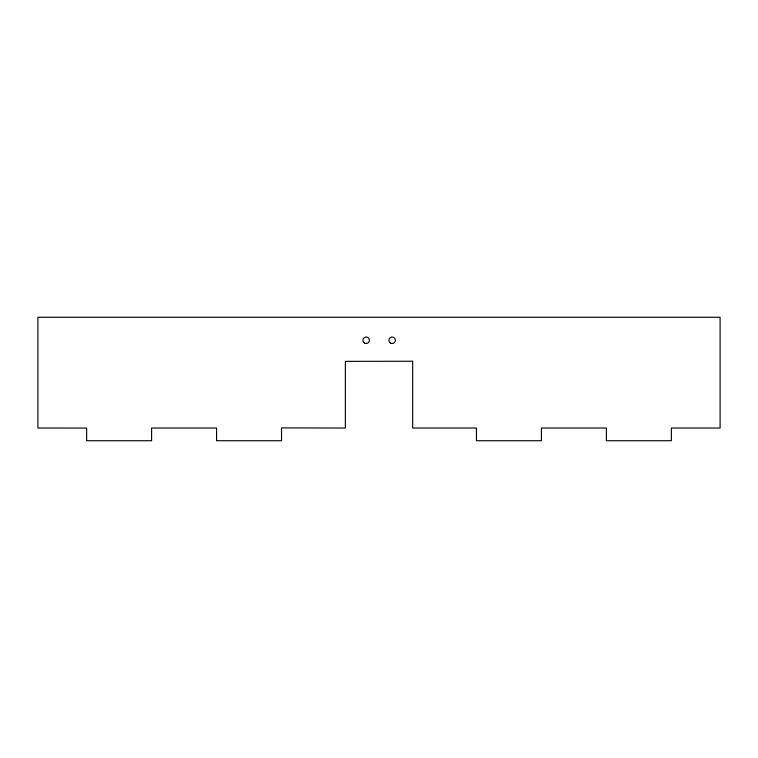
<?xml version="1.0" encoding="UTF-8"?>
<svg xmlns="http://www.w3.org/2000/svg" width="758" height="758" viewBox="0 0 758 758"><rect width="100%" height="100%" fill="white"/><g stroke="black" fill="none" stroke-linecap="round" stroke-linejoin="round"><path stroke-width="1.14" d="M412.684 361.244L345.364 361.367L345.364 428.024L281.54 427.9L281.54 440.72L216.57 440.72L216.57 428.024L151.6 428.024L151.6 440.72L86.63 440.72L86.63 428.062L37.9 428.024L37.9 317.28L720.1 317.28L720.1 428.024L671.37 428.024L671.37 440.72L606.4 440.72L606.4 428.024L541.43 428.024L541.43 440.72L476.46 440.72L476.46 428.024L412.684 428.024L412.684 361.244M390.531 343.071A3.25 3.25 0 0 0 395.401 340.257A3.25 3.25 0 0 0 390.531 337.443A3.25 3.25 0 0 0 390.531 343.071M364.541 343.071A3.25 3.25 0 0 0 369.411 340.257A3.25 3.25 0 0 0 364.541 337.443A3.25 3.25 0 0 0 364.541 343.071"/></g></svg>
